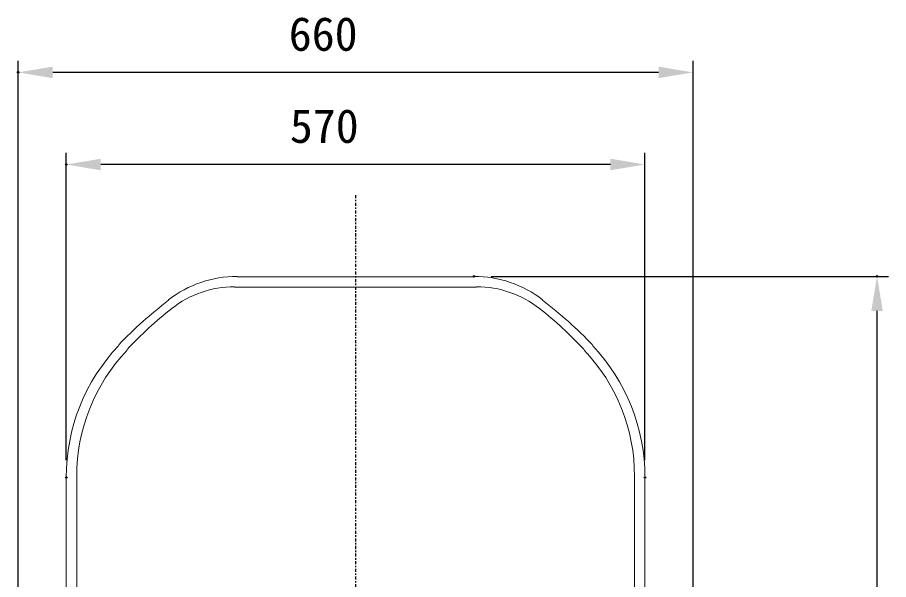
# Model space of a CAD drawing. Units: millimetres, scale not verified. Extents: x -203 to 203, y -143 to 143.
# Drawn here: x -130.1 to -73.2, y 0 to 36.6 of the extents above; entities that cross this region are included whole.
import ezdxf
from ezdxf.enums import TextEntityAlignment as Align

# ---------------------------------------------------------------- set-up
doc = ezdxf.new("R2010")
doc.units = ezdxf.units.MM
doc.header["$LTSCALE"] = 0.5
doc.header["$PDMODE"] = 32
doc.header["$PDSIZE"] = 0.1
doc.linetypes.add('USER1', pattern=[0.629921, 0.393701, -0.07874, 0.07874, -0.07874])
for name, color, linetype, lineweight in [('0-1_DIMENSION_LINES$02_DIMENSI', 7, 'Continuous', 25), ('0-8_DIMENSION_LINES$03_LINES', 7, 'Continuous', 18), ('0-9_DIMENSION_LINES$01_CENTER_', 7, 'USER1', 25)]:
    doc.layers.add(name, color=color, linetype=linetype, lineweight=lineweight)
doc.layers.add('0-2_DEFPOINTS', color=7, linetype='Continuous')
doc.styles.add('ＭＳ ゴシック', font='')
doc.styles.get('ＭＳ ゴシック').set_extended_font_data('MS Gothic')

# ---------------------------------------------------------------- blocks, each defined once
blk = doc.blocks.new('D1')
at = {"layer": '0-1_DIMENSION_LINES$02_DIMENSI'}
for p, q in [((2618.136, 1342.7305), (2618.136, 1362.75)), ((2655.8637, 1342.7305), (2655.8637, 1362.75)), ((2653.6142, 1362), (2620.3855, 1362))]:
    blk.add_line(p, q, dxfattribs=at)
for points in [[(2620.3855, 1362.3749), (2620.3855, 1361.6251), (2618.136, 1362)], [(2653.6142, 1361.6251), (2653.6142, 1362.3749), (2655.8637, 1362)]]:
    blk.add_solid(points, dxfattribs=at)
at = {"layer": '0-2_DEFPOINTS'}
for p in [(2618.136, 1362), (2618.136, 1341.6055), (2655.8637, 1341.6055)]:
    blk.add_point(p, dxfattribs=at)
at = {"layer": '0-1_DIMENSION_LINES$02_DIMENSI', "style": 'ＭＳ ゴシック'}
blk.add_text('570', height=2.199, dxfattribs=at).set_placement((2632.7141, 1362.75), align=Align.BOTTOM_LEFT)
blk = doc.blocks.new('D2')
at = {"layer": '0-1_DIMENSION_LINES$02_DIMENSI'}
for p, q in [((2615, 1330.1433), (2615, 1368.75)), ((2659, 1330.1433), (2659, 1368.75)), ((2656.7505, 1368), (2617.2495, 1368))]:
    blk.add_line(p, q, dxfattribs=at)
for points in [[(2617.2495, 1368.3749), (2617.2495, 1367.6251), (2615, 1368)], [(2656.7505, 1367.6251), (2656.7505, 1368.3749), (2659, 1368)]]:
    blk.add_solid(points, dxfattribs=at)
at = {"layer": '0-2_DEFPOINTS'}
for p in [(2615, 1368), (2615, 1329.0183), (2659, 1329.0183)]:
    blk.add_point(p, dxfattribs=at)
at = {"layer": '0-1_DIMENSION_LINES$02_DIMENSI', "style": 'ＭＳ ゴシック'}
blk.add_text('660', height=2.199, dxfattribs=at).set_placement((2632.6429, 1368.75), align=Align.BOTTOM_LEFT)
blk = doc.blocks.new('D5')
at = {"layer": '0-1_DIMENSION_LINES$02_DIMENSI'}
for p, q in [((2645.8464, 1354.7119), (2671.75, 1354.7119)), ((2671, 1248.2495), (2671, 1352.4624))]:
    blk.add_line(p, q, dxfattribs=at)
blk.add_solid([(2671.3749, 1352.4624), (2670.6251, 1352.4624), (2671, 1354.7119)], dxfattribs=at)
at = {"layer": '0-2_DEFPOINTS'}
for p in [(2644.7214, 1354.7119), (2671, 1354.7119)]:
    blk.add_point(p, dxfattribs=at)

msp = doc.modelspace()

# ---------------------------------------------------------------- linework, layer by layer
at = {"layer": '0-8_DIMENSION_LINES$03_LINES'}
for p, q in [((-115.7217, 19.678), (-100.2786, 19.678)), ((-115.8909, 19.0007), (-100.1091, 19.0007)), ((-126.864, 6.6055), (-126.864, -4.1184)), ((-126.1865, 6.6732), (-126.1865, -54.9641)), ((-89.8138, 6.6732), (-89.8138, -56.5218)), ((-89.1363, 6.6055), (-89.1363, -4.1184))]:
    msp.add_line(p, q, dxfattribs=at)
for centre, radius, start, end in [((-115.7103, 12.36), 7.352, 90.08873, 127.56041), ((-100.2898, 12.3606), 7.3514, 52.43802, 89.91285), ((-115.8901, 12.4177), 6.6169, 90.00729, 128.27628), ((-100.1101, 12.4179), 6.6167, 51.72314, 89.9909), ((-104.1134, -3.0663), 26.6238, 127.15111, 136.5555), ((-105.0097, -1.618), 24.3758, 127.91662, 137.22299), ((-110.9906, -1.618), 24.3758, 42.77701, 52.08338), ((-111.8868, -3.0663), 26.6238, 43.4445, 52.84889), ((-114.4317, 6.6431), 12.4323, 136.45725, 180.17307), ((-114.2627, 6.6841), 11.9238, 136.42747, 180.05244), ((-101.7375, 6.6841), 11.9238, 359.94756, 43.57253), ((-101.5686, 6.6431), 12.4323, 359.82693, 43.54275)]:
    msp.add_arc(centre, radius, start, end, dxfattribs=at)
at = {"layer": '0-9_DIMENSION_LINES$01_CENTER_'}
msp.add_line((-108, 25), (-108, -99), dxfattribs=at)

# ---------------------------------------------------------------- block references
at = {"layer": '0-1_DIMENSION_LINES$02_DIMENSI'}
for name in ['D2', 'D1', 'D5']:
    msp.add_blockref(name, (-2745, -1335), dxfattribs=at)

doc.saveas('drawing.dxf')
